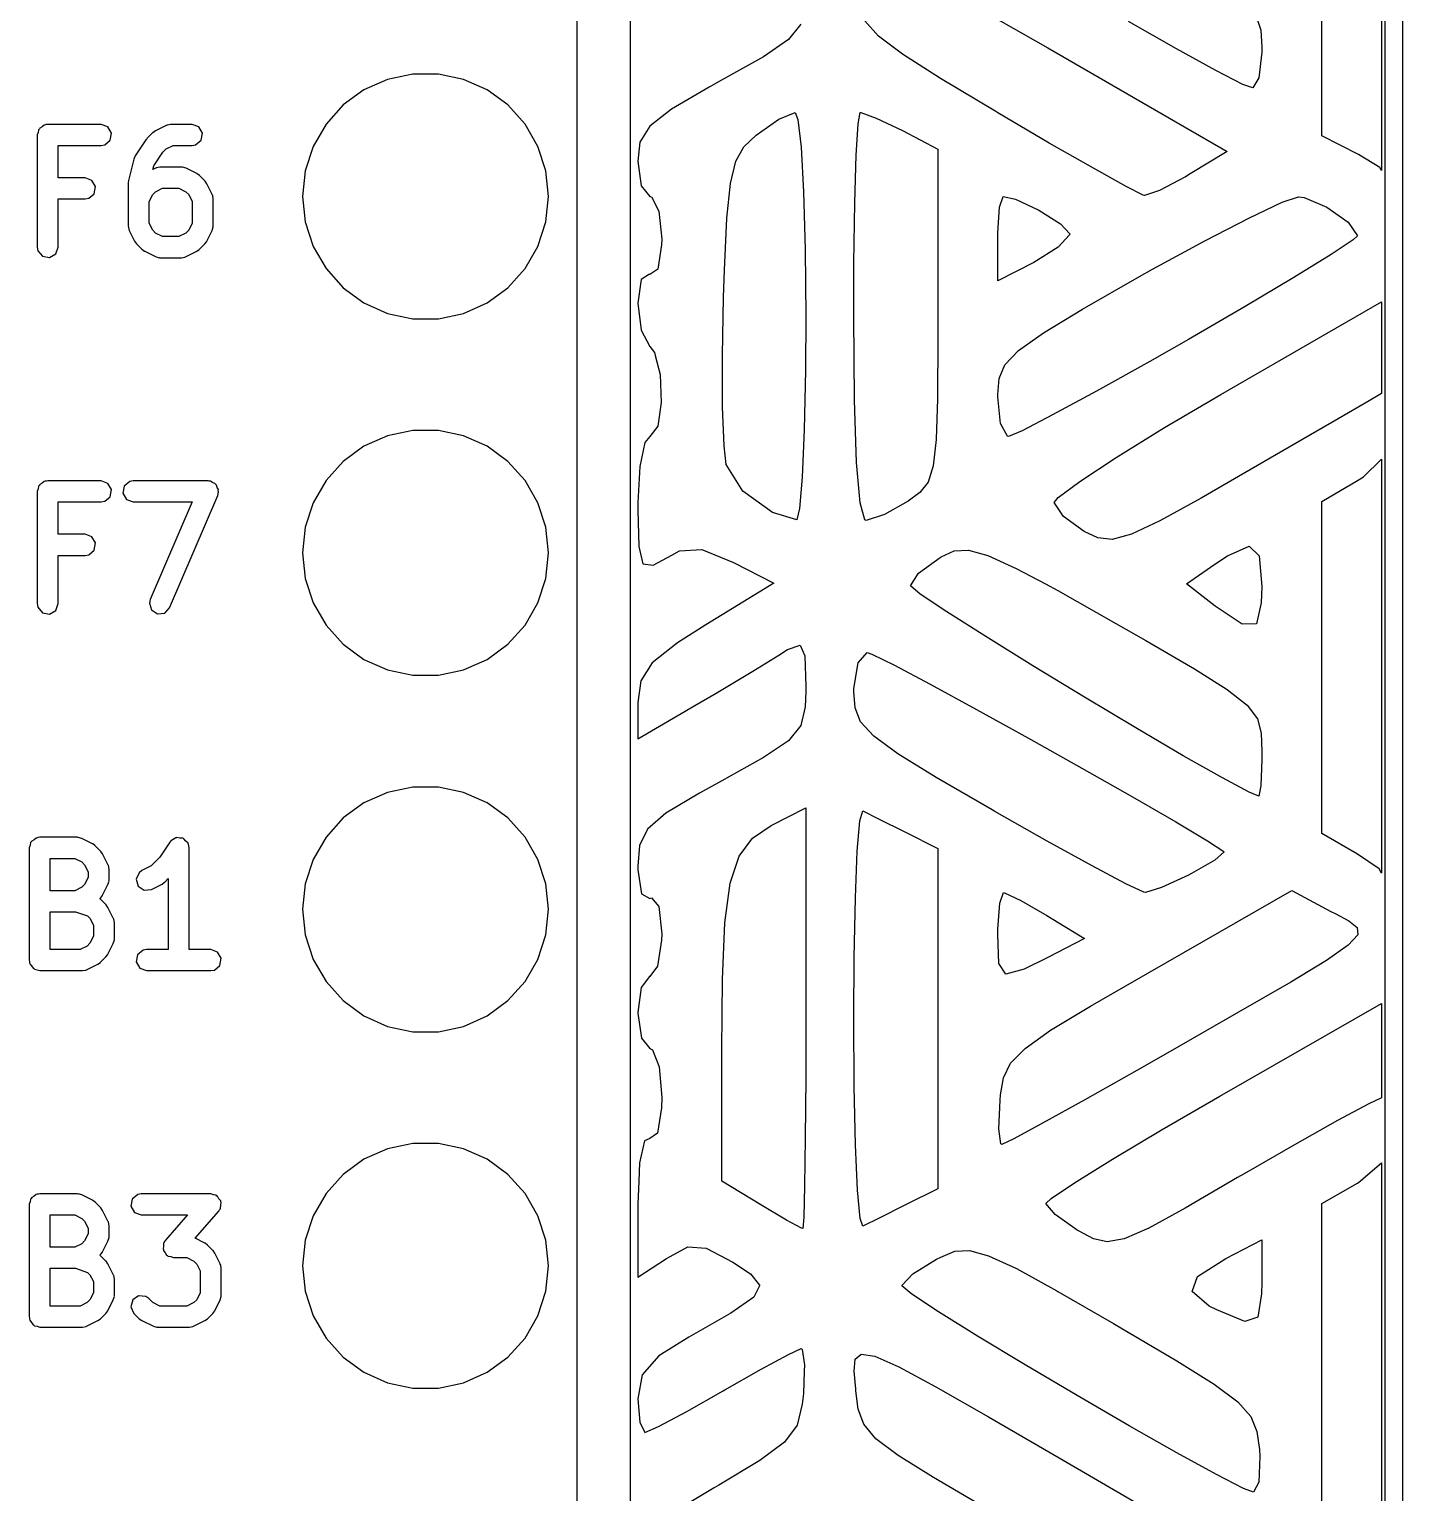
# Model space of a CAD drawing. Header units: millimetres. Extents: x 38 to 487, y 14 to 137.
# Drawn here: x 71.25 to 81.04, y 94.73 to 105.15 of the extents above; entities that cross this region are included whole.
import ezdxf

# ---------------------------------------------------------------- set-up
doc = ezdxf.new("R2010")
doc.units = ezdxf.units.MM
doc.layers.add('BLACK', color=20, linetype='Continuous')

msp = doc.modelspace()

# ---------------------------------------------------------------- linework, layer by layer
msp.add_line((80.912, 85.648), (80.912, 122.286))
at = {"layer": 'BLACK', "linetype": 'Continuous'}
for p, q in [((81.037, 27.986), (81.037, 123.236)), ((75.533, 89.994), (75.533, 123.015)), ((75.152, 122.824), (75.152, 90.184)), ((80.887, 107.078), (80.887, 104.148)), ((80.46, 104.396), (80.46, 106.777)), ((77.3, 105.106), (77.204, 105.214)), ((78.086, 105.263), (78.507, 105.022)), ((79.993, 105.247), (80.026, 105.147)), ((76.748, 105.19), (76.66, 105.081)), ((79.424, 105.015), (79.083, 105.209)), ((80.026, 105.147), (80.032, 105.027)), ((76.66, 105.081), (76.482, 104.959)), ((77.472, 104.976), (77.3, 105.106)), ((78.507, 105.022), (79.785, 104.284)), ((79.705, 104.861), (79.424, 105.015)), ((80.032, 105.027), (80.032, 104.992)), ((76.482, 104.959), (76.183, 104.792)), ((77.743, 104.804), (77.472, 104.976)), ((80.032, 104.992), (80.011, 104.809)), ((73.802, 104.797), (73.634, 104.723)), ((73.981, 104.835), (73.802, 104.797)), ((74.164, 104.835), (73.981, 104.835)), ((74.343, 104.797), (74.164, 104.835)), ((74.511, 104.723), (74.343, 104.797)), ((78.137, 104.568), (77.743, 104.804)), ((79.898, 104.762), (79.705, 104.861)), ((80.011, 104.809), (79.968, 104.736)), ((73.634, 104.723), (73.486, 104.615)), ((74.659, 104.615), (74.511, 104.723)), ((76.093, 104.743), (75.825, 104.586)), ((76.183, 104.792), (76.093, 104.743)), ((79.968, 104.736), (79.898, 104.762)), ((73.486, 104.615), (73.364, 104.479)), ((74.782, 104.479), (74.659, 104.615)), ((75.825, 104.586), (75.671, 104.465)), ((76.429, 104.399), (76.591, 104.513)), ((76.591, 104.513), (76.706, 104.562)), ((76.706, 104.562), (76.726, 104.511)), ((76.726, 104.511), (76.749, 104.315)), ((77.156, 104.481), (77.171, 104.562)), ((77.171, 104.562), (77.175, 104.562)), ((77.175, 104.562), (77.285, 104.521)), ((77.285, 104.521), (77.471, 104.432)), ((78.151, 104.56), (78.137, 104.568)), ((78.518, 104.344), (78.151, 104.56)), ((71.312, 104.42), (71.305, 104.402)), ((71.305, 104.402), (71.305, 103.602)), ((71.315, 104.439), (71.312, 104.42)), ((71.321, 104.444), (71.315, 104.439)), ((71.323, 104.45), (71.321, 104.444)), ((71.34, 104.46), (71.323, 104.45)), ((71.355, 104.472), (71.34, 104.46)), ((71.364, 104.474), (71.355, 104.472)), ((71.367, 104.476), (71.364, 104.474)), ((71.371, 104.475), (71.367, 104.476)), ((71.38, 104.477), (71.371, 104.475)), ((71.761, 104.477), (71.38, 104.477)), ((71.809, 104.459), (71.761, 104.477)), ((71.835, 104.415), (71.809, 104.459)), ((71.826, 104.364), (71.835, 104.415)), ((72.089, 104.379), (72.083, 104.369)), ((72.127, 104.417), (72.089, 104.379)), ((72.129, 104.417), (72.127, 104.417)), ((72.147, 104.431), (72.129, 104.417)), ((72.223, 104.469), (72.147, 104.431)), ((72.227, 104.469), (72.223, 104.469)), ((72.231, 104.472), (72.227, 104.469)), ((72.256, 104.477), (72.231, 104.472)), ((72.409, 104.477), (72.256, 104.477)), ((72.457, 104.459), (72.409, 104.477)), ((72.483, 104.415), (72.457, 104.459)), ((72.474, 104.364), (72.483, 104.415)), ((73.364, 104.479), (73.272, 104.32)), ((74.873, 104.32), (74.782, 104.479)), ((75.671, 104.465), (75.601, 104.351)), ((76.342, 104.317), (76.429, 104.399)), ((77.143, 104.257), (77.156, 104.481)), ((77.471, 104.432), (77.723, 104.301)), ((80.721, 104.261), (80.46, 104.396)), ((71.455, 104.096), (71.455, 104.327)), ((71.455, 104.327), (71.761, 104.327)), ((71.761, 104.327), (71.787, 104.331)), ((71.787, 104.331), (71.826, 104.364)), ((72.08, 104.367), (72.004, 104.253)), ((72.083, 104.369), (72.08, 104.367)), ((72.136, 104.181), (72.2, 104.278)), ((72.2, 104.278), (72.225, 104.302)), ((72.225, 104.302), (72.274, 104.327)), ((72.274, 104.327), (72.409, 104.327)), ((72.409, 104.327), (72.434, 104.331)), ((72.434, 104.331), (72.474, 104.364)), ((73.272, 104.32), (73.215, 104.146)), ((74.93, 104.146), (74.873, 104.32)), ((75.601, 104.351), (75.585, 104.215)), ((76.283, 104.214), (76.342, 104.317)), ((76.749, 104.315), (76.766, 103.997)), ((77.723, 104.301), (77.723, 103.116)), ((78.833, 104.164), (78.518, 104.344)), ((79.785, 104.284), (79.522, 104.124)), ((71.993, 104.23), (71.955, 104.077)), ((72.004, 104.253), (71.993, 104.23)), ((71.993, 104.23), (71.993, 104.23)), ((72.129, 104.155), (72.136, 104.181)), ((72.18, 104.172), (72.155, 104.168)), ((72.333, 104.172), (72.18, 104.172)), ((72.337, 104.171), (72.333, 104.172)), ((72.341, 104.172), (72.337, 104.171)), ((72.366, 104.164), (72.341, 104.172)), ((75.585, 104.215), (75.61, 104.038)), ((76.245, 104.056), (76.283, 104.214)), ((77.132, 103.918), (77.143, 104.257)), ((80.873, 104.169), (80.721, 104.261)), ((71.647, 104.096), (71.455, 104.096)), ((71.695, 104.078), (71.647, 104.096)), ((71.721, 104.034), (71.695, 104.078)), ((71.955, 104.077), (71.954, 104.062)), ((72.147, 104.164), (72.129, 104.155)), ((72.151, 104.165), (72.147, 104.164)), ((72.155, 104.168), (72.151, 104.165)), ((72.442, 104.126), (72.366, 104.164)), ((72.444, 104.125), (72.442, 104.126)), ((72.462, 104.112), (72.444, 104.125)), ((72.5, 104.074), (72.462, 104.112)), ((72.501, 104.072), (72.5, 104.074)), ((72.514, 104.054), (72.501, 104.072)), ((73.215, 104.146), (73.196, 103.964)), ((74.949, 103.964), (74.93, 104.146)), ((79.066, 104.034), (78.833, 104.164)), ((79.488, 104.104), (79.304, 104.006)), ((79.522, 104.124), (79.488, 104.104)), ((80.887, 104.148), (80.873, 104.169)), ((71.673, 103.95), (71.712, 103.983)), ((71.712, 103.983), (71.721, 104.034)), ((71.954, 104.062), (71.953, 104.059)), ((71.953, 104.059), (71.953, 103.754)), ((72.103, 103.927), (72.128, 103.976)), ((72.128, 103.976), (72.149, 103.997)), ((72.149, 103.997), (72.198, 104.022)), ((72.198, 104.022), (72.315, 104.022)), ((72.315, 104.022), (72.364, 103.997)), ((72.364, 103.997), (72.385, 103.976)), ((72.385, 103.976), (72.41, 103.927)), ((72.552, 103.978), (72.514, 104.054)), ((72.553, 103.974), (72.552, 103.978)), ((72.556, 103.97), (72.553, 103.974)), ((72.56, 103.945), (72.556, 103.97)), ((73.196, 103.964), (73.215, 103.782)), ((74.93, 103.782), (74.949, 103.964)), ((75.61, 104.038), (75.671, 103.964)), ((75.671, 103.964), (75.683, 103.96)), ((76.22, 103.809), (76.245, 104.056)), ((76.766, 103.997), (76.778, 103.586)), ((78.164, 103.888), (78.189, 103.964)), ((78.189, 103.964), (78.277, 103.943)), ((79.187, 103.973), (79.066, 104.034)), ((79.196, 103.97), (79.187, 103.973)), ((79.304, 104.006), (79.196, 103.97)), ((71.455, 103.602), (71.455, 103.946)), ((71.455, 103.946), (71.647, 103.946)), ((71.647, 103.946), (71.673, 103.95)), ((72.103, 103.772), (72.103, 103.927)), ((72.41, 103.927), (72.41, 103.772)), ((72.56, 103.754), (72.56, 103.945)), ((75.683, 103.96), (75.735, 103.859)), ((75.735, 103.859), (75.756, 103.659)), ((77.126, 103.49), (77.132, 103.918)), ((78.151, 103.703), (78.164, 103.888)), ((78.277, 103.943), (78.443, 103.865)), ((78.443, 103.865), (78.597, 103.769)), ((79.945, 103.812), (80.178, 103.922)), ((80.178, 103.922), (80.294, 103.961)), ((80.294, 103.961), (80.335, 103.955)), ((80.335, 103.955), (80.497, 103.887)), ((80.497, 103.887), (80.649, 103.779)), ((71.953, 103.754), (71.957, 103.729)), ((72.128, 103.722), (72.103, 103.772)), ((72.41, 103.772), (72.385, 103.722)), ((72.559, 103.75), (72.56, 103.754)), ((73.215, 103.782), (73.272, 103.607)), ((74.873, 103.607), (74.93, 103.782)), ((76.203, 103.439), (76.22, 103.809)), ((78.597, 103.769), (78.664, 103.696)), ((79.626, 103.647), (79.945, 103.812)), ((80.649, 103.779), (80.716, 103.683)), ((71.957, 103.729), (71.96, 103.725)), ((71.96, 103.725), (71.961, 103.721)), ((71.961, 103.721), (71.999, 103.644)), ((72.149, 103.702), (72.128, 103.722)), ((72.198, 103.677), (72.149, 103.702)), ((72.315, 103.677), (72.198, 103.677)), ((72.364, 103.702), (72.315, 103.677)), ((72.385, 103.722), (72.364, 103.702)), ((72.514, 103.644), (72.552, 103.721)), ((72.552, 103.721), (72.56, 103.746)), ((72.56, 103.746), (72.559, 103.75)), ((75.756, 103.659), (75.755, 103.618)), ((78.151, 103.662), (78.151, 103.703)), ((78.151, 103.361), (78.151, 103.662)), ((78.663, 103.689), (78.581, 103.602)), ((78.664, 103.696), (78.663, 103.689)), ((80.684, 103.653), (80.527, 103.549)), ((80.716, 103.683), (80.684, 103.653)), ((71.305, 103.602), (71.31, 103.576)), ((71.31, 103.576), (71.343, 103.537)), ((71.393, 103.528), (71.438, 103.554)), ((71.438, 103.554), (71.455, 103.602)), ((71.999, 103.644), (72.012, 103.626)), ((72.012, 103.626), (72.013, 103.625)), ((72.013, 103.625), (72.051, 103.587)), ((72.051, 103.587), (72.069, 103.574)), ((72.069, 103.574), (72.071, 103.573)), ((72.071, 103.573), (72.147, 103.535)), ((72.366, 103.535), (72.442, 103.573)), ((72.442, 103.573), (72.46, 103.586)), ((72.46, 103.586), (72.462, 103.587)), ((72.462, 103.587), (72.5, 103.625)), ((72.5, 103.625), (72.513, 103.643)), ((72.513, 103.643), (72.514, 103.644)), ((73.272, 103.607), (73.364, 103.449)), ((74.782, 103.449), (74.873, 103.607)), ((75.755, 103.618), (75.729, 103.444)), ((76.778, 103.586), (76.782, 103.108)), ((78.581, 103.602), (78.407, 103.493)), ((79.254, 103.444), (79.626, 103.647)), ((80.527, 103.549), (80.262, 103.385)), ((71.343, 103.537), (71.393, 103.528)), ((72.147, 103.535), (72.172, 103.527)), ((72.172, 103.527), (72.176, 103.528)), ((72.176, 103.528), (72.18, 103.527)), ((72.18, 103.527), (72.333, 103.527)), ((72.333, 103.527), (72.358, 103.531)), ((72.358, 103.531), (72.362, 103.534)), ((72.362, 103.534), (72.366, 103.535)), ((73.364, 103.449), (73.486, 103.313)), ((74.659, 103.313), (74.782, 103.449)), ((75.729, 103.444), (75.671, 103.408)), ((77.124, 103.108), (77.126, 103.49)), ((78.407, 103.493), (78.151, 103.361)), ((79.161, 103.392), (79.254, 103.444)), ((75.609, 103.372), (75.585, 103.204)), ((75.669, 103.409), (75.609, 103.372)), ((75.671, 103.408), (75.669, 103.409)), ((76.197, 103.245), (76.203, 103.439)), ((78.755, 103.16), (79.161, 103.392)), ((80.262, 103.385), (79.915, 103.179)), ((73.486, 103.313), (73.634, 103.205)), ((74.511, 103.205), (74.659, 103.313)), ((76.188, 102.831), (76.197, 103.245)), ((73.634, 103.205), (73.802, 103.13)), ((73.802, 103.13), (73.981, 103.092)), ((74.164, 103.092), (74.343, 103.13)), ((74.343, 103.13), (74.511, 103.205)), ((75.585, 103.204), (75.609, 103.01)), ((78.476, 102.991), (78.755, 103.16)), ((79.915, 103.179), (79.51, 102.944)), ((79.742, 102.553), (80.887, 103.212)), ((80.887, 103.212), (80.887, 102.558)), ((73.981, 103.092), (74.164, 103.092)), ((76.782, 103.108), (76.78, 102.726)), ((77.13, 102.512), (77.124, 103.108)), ((77.723, 103.116), (77.723, 102.942)), ((75.609, 103.01), (75.671, 102.895)), ((77.723, 102.942), (77.721, 102.536)), ((78.299, 102.866), (78.476, 102.991)), ((79.51, 102.944), (79.235, 102.788)), ((75.671, 102.895), (75.705, 102.852)), ((75.705, 102.852), (75.71, 102.831)), ((75.71, 102.831), (75.745, 102.695)), ((76.19, 102.464), (76.188, 102.831)), ((78.202, 102.764), (78.299, 102.866)), ((76.78, 102.726), (76.771, 102.3)), ((78.16, 102.666), (78.202, 102.764)), ((79.235, 102.788), (78.854, 102.575)), ((75.745, 102.695), (75.753, 102.496)), ((78.151, 102.552), (78.16, 102.666)), ((77.145, 102.068), (77.13, 102.512)), ((77.721, 102.52), (77.712, 102.231)), ((77.721, 102.536), (77.721, 102.52)), ((78.151, 102.536), (78.151, 102.552)), ((78.171, 102.345), (78.151, 102.536)), ((78.854, 102.575), (78.542, 102.406)), ((79.339, 102.316), (79.742, 102.553)), ((80.799, 102.507), (80.578, 102.379)), ((80.887, 102.558), (80.799, 102.507)), ((75.753, 102.496), (75.728, 102.326)), ((76.2, 102.187), (76.19, 102.464)), ((78.542, 102.406), (78.324, 102.294)), ((73.981, 102.295), (73.802, 102.257)), ((74.164, 102.295), (73.981, 102.295)), ((74.343, 102.257), (74.164, 102.295)), ((75.728, 102.326), (75.671, 102.253)), ((76.771, 102.3), (76.757, 101.962)), ((78.22, 102.254), (78.171, 102.345)), ((78.324, 102.294), (78.227, 102.253)), ((78.995, 102.104), (79.339, 102.316)), ((80.578, 102.379), (80.272, 102.202)), ((73.802, 102.257), (73.634, 102.183)), ((74.511, 102.183), (74.343, 102.257)), ((75.635, 102.211), (75.599, 102.04)), ((75.671, 102.253), (75.635, 102.211)), ((77.712, 102.231), (77.691, 102.043)), ((78.227, 102.253), (78.22, 102.254)), ((80.272, 102.202), (79.913, 101.994)), ((73.634, 102.183), (73.486, 102.075)), ((74.659, 102.075), (74.511, 102.183)), ((76.215, 102.053), (76.2, 102.187)), ((78.735, 101.933), (78.995, 102.104)), ((80.758, 101.966), (80.887, 102.091)), ((80.887, 102.091), (80.887, 99.142)), ((73.486, 102.075), (73.364, 101.939)), ((74.782, 101.939), (74.659, 102.075)), ((75.599, 102.04), (75.585, 101.783)), ((76.334, 101.864), (76.215, 102.053)), ((77.17, 101.781), (77.145, 102.068)), ((77.691, 102.043), (77.654, 101.927)), ((79.913, 101.994), (79.601, 101.814)), ((71.312, 101.88), (71.305, 101.862)), ((71.315, 101.899), (71.312, 101.88)), ((71.321, 101.904), (71.315, 101.899)), ((71.323, 101.91), (71.321, 101.904)), ((71.34, 101.92), (71.323, 101.91)), ((71.355, 101.932), (71.34, 101.92)), ((71.364, 101.934), (71.355, 101.932)), ((71.367, 101.936), (71.364, 101.934)), ((71.371, 101.935), (71.367, 101.936)), ((71.38, 101.937), (71.371, 101.935)), ((71.761, 101.937), (71.38, 101.937)), ((71.809, 101.919), (71.761, 101.937)), ((71.835, 101.875), (71.809, 101.919)), ((71.925, 101.899), (71.916, 101.849)), ((71.964, 101.932), (71.925, 101.899)), ((71.99, 101.937), (71.964, 101.932)), ((72.523, 101.937), (71.99, 101.937)), ((72.531, 101.934), (72.523, 101.937)), ((72.54, 101.935), (72.531, 101.934)), ((72.555, 101.925), (72.54, 101.935)), ((72.571, 101.919), (72.555, 101.925)), ((72.576, 101.912), (72.571, 101.919)), ((72.583, 101.907), (72.576, 101.912)), ((72.588, 101.89), (72.583, 101.907)), ((72.597, 101.875), (72.588, 101.89)), ((73.364, 101.939), (73.272, 101.78)), ((74.873, 101.78), (74.782, 101.939)), ((76.757, 101.962), (76.739, 101.739)), ((77.654, 101.927), (77.596, 101.853)), ((78.582, 101.818), (78.735, 101.933)), ((80.46, 101.789), (80.716, 101.94)), ((80.716, 101.94), (80.758, 101.966)), ((71.305, 101.862), (71.305, 101.062)), ((71.455, 101.556), (71.455, 101.787)), ((71.455, 101.787), (71.761, 101.787)), ((71.761, 101.787), (71.787, 101.791)), ((71.787, 101.791), (71.826, 101.824)), ((71.826, 101.824), (71.835, 101.875)), ((71.916, 101.849), (71.942, 101.804)), ((71.942, 101.804), (71.99, 101.787)), ((71.99, 101.787), (72.409, 101.787)), ((72.409, 101.787), (72.111, 101.091)), ((72.249, 101.032), (72.592, 101.832)), ((72.592, 101.832), (72.598, 101.858)), ((72.595, 101.866), (72.597, 101.875)), ((72.598, 101.858), (72.595, 101.866)), ((73.272, 101.78), (73.215, 101.606)), ((74.93, 101.606), (74.873, 101.78)), ((75.585, 101.783), (75.585, 101.728)), ((76.545, 101.712), (76.334, 101.864)), ((77.204, 101.659), (77.17, 101.781)), ((77.512, 101.793), (77.343, 101.698)), ((77.596, 101.853), (77.512, 101.793)), ((78.553, 101.783), (78.582, 101.818)), ((78.619, 101.683), (78.553, 101.783)), ((79.601, 101.814), (79.305, 101.651)), ((80.46, 99.423), (80.46, 101.789)), ((75.585, 101.728), (75.592, 101.468)), ((76.718, 101.66), (76.545, 101.712)), ((76.739, 101.739), (76.718, 101.66)), ((77.343, 101.698), (77.213, 101.655)), ((78.767, 101.575), (78.619, 101.683)), ((73.215, 101.606), (73.196, 101.424)), ((74.949, 101.424), (74.93, 101.606)), ((77.213, 101.655), (77.204, 101.659)), ((78.865, 101.53), (78.767, 101.575)), ((79.305, 101.651), (79.104, 101.557)), ((71.647, 101.556), (71.455, 101.556)), ((71.695, 101.538), (71.647, 101.556)), ((71.721, 101.494), (71.695, 101.538)), ((71.712, 101.443), (71.721, 101.494)), ((75.592, 101.468), (75.622, 101.346)), ((78.967, 101.52), (78.865, 101.53)), ((79.104, 101.557), (78.967, 101.52)), ((79.788, 101.403), (79.943, 101.471)), ((79.943, 101.471), (80.015, 101.403)), ((71.455, 101.062), (71.455, 101.406)), ((71.455, 101.406), (71.647, 101.406)), ((71.647, 101.406), (71.673, 101.41)), ((71.673, 101.41), (71.712, 101.443)), ((73.196, 101.424), (73.215, 101.242)), ((74.93, 101.242), (74.949, 101.424)), ((75.695, 101.336), (75.827, 101.408)), ((75.827, 101.408), (75.883, 101.437)), ((75.883, 101.437), (76.042, 101.448)), ((76.042, 101.448), (76.268, 101.356)), ((76.268, 101.356), (76.555, 101.208)), ((77.586, 101.278), (77.74, 101.391)), ((77.74, 101.391), (77.748, 101.396)), ((77.748, 101.396), (77.841, 101.437)), ((77.841, 101.437), (77.943, 101.443)), ((77.943, 101.443), (78.081, 101.406)), ((78.081, 101.406), (78.283, 101.313)), ((79.698, 101.343), (79.788, 101.403)), ((80.015, 101.403), (80.032, 101.184)), ((75.622, 101.346), (75.695, 101.336)), ((77.529, 101.188), (77.586, 101.278)), ((78.283, 101.313), (78.491, 101.202)), ((79.497, 101.202), (79.698, 101.343)), ((73.215, 101.242), (73.272, 101.067)), ((74.873, 101.067), (74.93, 101.242)), ((76.523, 101.188), (76.07, 100.911)), ((76.555, 101.208), (76.523, 101.188)), ((77.599, 101.13), (77.529, 101.188)), ((78.491, 101.202), (78.578, 101.155)), ((78.578, 101.155), (78.993, 100.921)), ((79.7, 101.045), (79.497, 101.202)), ((80.032, 101.184), (80.029, 101.067)), ((71.305, 101.062), (71.31, 101.036)), ((71.438, 101.014), (71.455, 101.062)), ((72.111, 101.091), (72.105, 101.066)), ((72.105, 101.066), (72.12, 101.017)), ((73.272, 101.067), (73.364, 100.909)), ((74.782, 100.909), (74.873, 101.067)), ((77.787, 101.004), (77.599, 101.13)), ((79.893, 100.916), (79.7, 101.045)), ((80.029, 101.067), (79.994, 100.919)), ((71.31, 101.036), (71.343, 100.997)), ((71.343, 100.997), (71.393, 100.988)), ((71.393, 100.988), (71.438, 101.014)), ((72.12, 101.017), (72.163, 100.989)), ((72.163, 100.989), (72.214, 100.995)), ((72.214, 100.995), (72.249, 101.032)), ((78.065, 100.827), (77.787, 101.004)), ((73.364, 100.909), (73.486, 100.773)), ((74.659, 100.773), (74.782, 100.909)), ((76.07, 100.911), (75.869, 100.783)), ((78.993, 100.921), (79.206, 100.8)), ((79.994, 100.919), (79.893, 100.916)), ((73.486, 100.773), (73.634, 100.665)), ((74.511, 100.665), (74.659, 100.773)), ((75.869, 100.783), (75.689, 100.641)), ((76.59, 100.695), (76.652, 100.734)), ((76.652, 100.734), (76.742, 100.766)), ((76.742, 100.766), (76.777, 100.689)), ((78.401, 100.619), (78.065, 100.827)), ((79.206, 100.8), (79.554, 100.598)), ((73.634, 100.665), (73.802, 100.59)), ((74.343, 100.59), (74.511, 100.665)), ((75.689, 100.641), (75.606, 100.511)), ((76.405, 100.58), (76.59, 100.695)), ((76.777, 100.689), (76.782, 100.472)), ((77.126, 100.457), (77.156, 100.639)), ((77.156, 100.639), (77.221, 100.714)), ((77.221, 100.714), (77.253, 100.702)), ((77.253, 100.702), (77.41, 100.625)), ((77.41, 100.625), (77.669, 100.488)), ((73.802, 100.59), (73.981, 100.552)), ((73.981, 100.552), (74.164, 100.552)), ((74.164, 100.552), (74.343, 100.59)), ((76.145, 100.425), (76.405, 100.58)), ((78.768, 100.396), (78.401, 100.619)), ((79.554, 100.598), (79.787, 100.451)), ((75.606, 100.511), (75.585, 100.357)), ((75.991, 100.335), (76.145, 100.425)), ((76.782, 100.436), (76.779, 100.326)), ((76.782, 100.472), (76.782, 100.436)), ((77.126, 100.436), (77.126, 100.457)), ((77.134, 100.32), (77.126, 100.436)), ((77.669, 100.488), (78, 100.308)), ((79.787, 100.451), (79.929, 100.339)), ((75.585, 100.357), (75.585, 100.099)), ((75.585, 100.099), (75.991, 100.335)), ((76.779, 100.326), (76.748, 100.194)), ((77.173, 100.22), (77.134, 100.32)), ((79.135, 100.176), (78.768, 100.396)), ((79.929, 100.339), (80.002, 100.241)), ((77.267, 100.118), (77.173, 100.22)), ((78, 100.308), (78.37, 100.103)), ((80.002, 100.241), (80.028, 100.138)), ((76.748, 100.194), (76.66, 100.085)), ((77.439, 99.992), (77.267, 100.118)), ((79.473, 99.978), (79.135, 100.176)), ((80.028, 100.138), (80.032, 100.009)), ((76.66, 100.085), (76.482, 99.965)), ((78.37, 100.103), (78.751, 99.89)), ((80.032, 100.009), (80.032, 99.951)), ((76.482, 99.965), (76.184, 99.799)), ((77.712, 99.824), (77.439, 99.992)), ((79.752, 99.82), (79.473, 99.978)), ((80.032, 99.951), (80.025, 99.764)), ((76.184, 99.799), (76.025, 99.712)), ((78.11, 99.593), (77.712, 99.824)), ((78.751, 99.89), (79.111, 99.686)), ((79.942, 99.718), (79.752, 99.82)), ((73.802, 99.717), (73.634, 99.643)), ((73.981, 99.755), (73.802, 99.717)), ((74.164, 99.755), (73.981, 99.755)), ((74.343, 99.717), (74.164, 99.755)), ((74.511, 99.643), (74.343, 99.717)), ((76.025, 99.712), (75.786, 99.568)), ((79.111, 99.686), (79.42, 99.508)), ((80.011, 99.69), (79.942, 99.718)), ((80.025, 99.764), (80.011, 99.69)), ((73.634, 99.643), (73.486, 99.535)), ((74.659, 99.535), (74.511, 99.643)), ((76.537, 99.48), (76.782, 99.606)), ((76.782, 99.606), (76.782, 98.108)), ((77.168, 99.514), (77.189, 99.585)), ((77.189, 99.585), (77.301, 99.529)), ((78.131, 99.581), (78.11, 99.593)), ((73.486, 99.535), (73.364, 99.399)), ((74.782, 99.399), (74.659, 99.535)), ((75.786, 99.568), (75.654, 99.454)), ((76.404, 99.39), (76.537, 99.48)), ((77.15, 99.299), (77.168, 99.514)), ((77.301, 99.529), (77.488, 99.436)), ((78.504, 99.369), (78.131, 99.581)), ((79.42, 99.508), (79.647, 99.372)), ((71.283, 99.38), (71.266, 99.37)), ((71.297, 99.392), (71.283, 99.38)), ((71.307, 99.394), (71.297, 99.392)), ((71.31, 99.396), (71.307, 99.394)), ((71.313, 99.395), (71.31, 99.396)), ((71.323, 99.397), (71.313, 99.395)), ((71.59, 99.397), (71.323, 99.397)), ((71.594, 99.395), (71.59, 99.397)), ((71.598, 99.396), (71.594, 99.395)), ((71.623, 99.389), (71.598, 99.396)), ((71.7, 99.351), (71.623, 99.389)), ((72.275, 99.381), (72.256, 99.37)), ((72.293, 99.394), (72.275, 99.381)), ((72.297, 99.394), (72.293, 99.394)), ((72.301, 99.396), (72.297, 99.394)), ((72.322, 99.392), (72.301, 99.396)), ((72.344, 99.39), (72.322, 99.392)), ((72.347, 99.388), (72.344, 99.39)), ((72.351, 99.387), (72.347, 99.388)), ((72.365, 99.37), (72.351, 99.387)), ((73.364, 99.399), (73.272, 99.24)), ((74.873, 99.24), (74.782, 99.399)), ((75.654, 99.454), (75.598, 99.339)), ((76.308, 99.263), (76.404, 99.39)), ((77.488, 99.436), (77.723, 99.318)), ((80.716, 99.277), (80.46, 99.423)), ((71.255, 99.34), (71.248, 99.322)), ((71.248, 99.322), (71.248, 98.522)), ((71.258, 99.359), (71.255, 99.34)), ((71.263, 99.364), (71.258, 99.359)), ((71.266, 99.37), (71.263, 99.364)), ((71.701, 99.35), (71.7, 99.351)), ((71.719, 99.337), (71.701, 99.35)), ((71.757, 99.299), (71.719, 99.337)), ((71.758, 99.297), (71.757, 99.299)), ((71.771, 99.279), (71.758, 99.297)), ((71.809, 99.203), (71.771, 99.279)), ((72.251, 99.363), (72.179, 99.255)), ((72.255, 99.366), (72.251, 99.363)), ((72.256, 99.37), (72.255, 99.366)), ((72.381, 99.355), (72.365, 99.37)), ((72.381, 99.351), (72.381, 99.355)), ((72.384, 99.347), (72.381, 99.351)), ((72.389, 99.322), (72.384, 99.347)), ((72.389, 98.597), (72.389, 99.322)), ((75.598, 99.339), (75.586, 99.191)), ((77.136, 98.966), (77.15, 99.299)), ((77.723, 99.318), (77.723, 96.893)), ((78.824, 99.193), (78.504, 99.369)), ((79.647, 99.372), (79.762, 99.297)), ((79.764, 99.293), (79.697, 99.233)), ((79.762, 99.297), (79.764, 99.293)), ((80.87, 99.172), (80.716, 99.277)), ((71.398, 99.016), (71.398, 99.247)), ((71.398, 99.247), (71.572, 99.247)), ((71.572, 99.247), (71.622, 99.222)), ((71.622, 99.222), (71.642, 99.201)), ((71.642, 99.201), (71.667, 99.152)), ((71.81, 99.199), (71.809, 99.203)), ((71.813, 99.195), (71.81, 99.199)), ((71.817, 99.169), (71.813, 99.195)), ((71.817, 99.093), (71.817, 99.169)), ((72.117, 99.193), (72.051, 99.16)), ((72.179, 99.255), (72.117, 99.193)), ((73.272, 99.24), (73.215, 99.066)), ((74.93, 99.066), (74.873, 99.24)), ((75.586, 99.191), (75.586, 99.166)), ((75.586, 99.166), (75.611, 98.995)), ((76.244, 99.071), (76.308, 99.263)), ((79.064, 99.066), (78.824, 99.193)), ((79.697, 99.233), (79.531, 99.138)), ((80.887, 99.142), (80.87, 99.172)), ((71.642, 99.061), (71.622, 99.041)), ((71.667, 99.111), (71.642, 99.061)), ((71.667, 99.152), (71.667, 99.111)), ((71.809, 99.06), (71.817, 99.085)), ((71.816, 99.089), (71.817, 99.093)), ((71.817, 99.085), (71.816, 99.089)), ((72.031, 99.145), (72.01, 99.098)), ((72.01, 99.098), (72.025, 99.049)), ((72.051, 99.16), (72.031, 99.145)), ((72.119, 99.026), (72.195, 99.064)), ((72.195, 99.064), (72.213, 99.078)), ((72.213, 99.078), (72.214, 99.078)), ((72.214, 99.078), (72.239, 99.103)), ((72.239, 99.103), (72.239, 98.597)), ((73.215, 99.066), (73.196, 98.884)), ((74.949, 98.884), (74.93, 99.066)), ((76.206, 98.788), (76.244, 99.071)), ((79.191, 99.007), (79.064, 99.066)), ((79.511, 99.127), (79.319, 99.04)), ((79.531, 99.138), (79.511, 99.127)), ((71.572, 99.016), (71.398, 99.016)), ((71.622, 99.041), (71.572, 99.016)), ((71.752, 98.959), (71.757, 98.964)), ((71.757, 98.956), (71.752, 98.959)), ((71.757, 98.964), (71.77, 98.982)), ((71.77, 98.982), (71.771, 98.984)), ((71.771, 98.984), (71.809, 99.06)), ((72.025, 99.049), (72.068, 99.02)), ((72.068, 99.02), (72.119, 99.026)), ((75.611, 98.995), (75.671, 98.961)), ((75.671, 98.961), (75.682, 98.966)), ((75.682, 98.966), (75.736, 98.904)), ((77.127, 98.541), (77.136, 98.966)), ((78.165, 98.928), (78.191, 99.003)), ((78.191, 99.003), (78.2, 99.002)), ((78.2, 99.002), (78.315, 98.947)), ((79.203, 99.004), (79.191, 99.007)), ((79.319, 99.04), (79.203, 99.004)), ((79.22, 98.43), (80.246, 99.019)), ((80.246, 99.019), (80.524, 98.869)), ((71.398, 98.597), (71.398, 98.866)), ((71.398, 98.866), (71.578, 98.866)), ((71.578, 98.866), (71.664, 98.837)), ((71.795, 98.918), (71.757, 98.956)), ((71.796, 98.916), (71.795, 98.918)), ((71.809, 98.898), (71.796, 98.916)), ((71.847, 98.822), (71.809, 98.898)), ((73.196, 98.884), (73.215, 98.702)), ((74.93, 98.702), (74.949, 98.884)), ((75.736, 98.904), (75.756, 98.709)), ((78.151, 98.743), (78.165, 98.928)), ((78.315, 98.947), (78.501, 98.84)), ((80.524, 98.869), (80.555, 98.853)), ((80.555, 98.853), (80.654, 98.801)), ((71.664, 98.837), (71.681, 98.82)), ((71.681, 98.82), (71.705, 98.771)), ((71.705, 98.771), (71.705, 98.692)), ((71.848, 98.818), (71.847, 98.822)), ((71.851, 98.814), (71.848, 98.818)), ((71.855, 98.788), (71.851, 98.814)), ((71.855, 98.674), (71.855, 98.788)), ((76.188, 98.385), (76.206, 98.788)), ((78.501, 98.84), (78.77, 98.676)), ((80.654, 98.801), (80.713, 98.755)), ((80.713, 98.755), (80.717, 98.702)), ((71.705, 98.692), (71.681, 98.642)), ((71.847, 98.641), (71.855, 98.666)), ((71.854, 98.67), (71.855, 98.674)), ((71.855, 98.666), (71.854, 98.67)), ((73.215, 98.702), (73.272, 98.527)), ((74.873, 98.527), (74.93, 98.702)), ((75.755, 98.665), (75.727, 98.48)), ((75.756, 98.709), (75.755, 98.665)), ((78.151, 98.704), (78.151, 98.743)), ((78.158, 98.498), (78.151, 98.704)), ((78.77, 98.676), (78.507, 98.54)), ((80.717, 98.702), (80.649, 98.628)), ((71.61, 98.597), (71.398, 98.597)), ((71.66, 98.622), (71.61, 98.597)), ((71.681, 98.642), (71.66, 98.622)), ((71.757, 98.507), (71.795, 98.545)), ((71.795, 98.545), (71.808, 98.563)), ((71.808, 98.563), (71.809, 98.564)), ((71.809, 98.564), (71.847, 98.641)), ((72.02, 98.559), (72.011, 98.509)), ((72.059, 98.592), (72.02, 98.559)), ((72.085, 98.597), (72.059, 98.592)), ((72.239, 98.597), (72.085, 98.597)), ((72.542, 98.597), (72.389, 98.597)), ((72.59, 98.579), (72.542, 98.597)), ((72.616, 98.535), (72.59, 98.579)), ((77.124, 98.105), (77.127, 98.541)), ((78.507, 98.54), (78.34, 98.457)), ((80.649, 98.628), (80.495, 98.52)), ((71.248, 98.522), (71.25, 98.512)), ((71.25, 98.512), (71.249, 98.509)), ((71.249, 98.509), (71.251, 98.506)), ((71.251, 98.506), (71.253, 98.496)), ((71.253, 98.496), (71.265, 98.481)), ((71.265, 98.481), (71.275, 98.464)), ((71.275, 98.464), (71.281, 98.462)), ((71.281, 98.462), (71.286, 98.457)), ((71.286, 98.457), (71.305, 98.453)), ((71.305, 98.453), (71.323, 98.447)), ((71.323, 98.447), (71.628, 98.447)), ((71.628, 98.447), (71.654, 98.451)), ((71.654, 98.451), (71.657, 98.454)), ((71.657, 98.454), (71.661, 98.455)), ((71.661, 98.455), (71.738, 98.493)), ((71.738, 98.493), (71.756, 98.506)), ((71.756, 98.506), (71.757, 98.507)), ((72.011, 98.509), (72.037, 98.464)), ((72.037, 98.464), (72.085, 98.447)), ((72.085, 98.447), (72.542, 98.447)), ((72.542, 98.447), (72.568, 98.451)), ((72.568, 98.451), (72.607, 98.484)), ((72.607, 98.484), (72.616, 98.535)), ((73.272, 98.527), (73.364, 98.369)), ((74.782, 98.369), (74.873, 98.527)), ((75.727, 98.48), (75.671, 98.405)), ((78.208, 98.422), (78.158, 98.498)), ((78.34, 98.457), (78.208, 98.422)), ((80.495, 98.52), (80.239, 98.365)), ((73.364, 98.369), (73.486, 98.233)), ((74.659, 98.233), (74.782, 98.369)), ((75.67, 98.405), (75.61, 98.328)), ((75.671, 98.405), (75.67, 98.405)), ((76.184, 97.88), (76.188, 98.385)), ((78.811, 98.194), (79.22, 98.43)), ((80.239, 98.365), (79.866, 98.15)), ((73.486, 98.233), (73.634, 98.125)), ((74.511, 98.125), (74.659, 98.233)), ((75.61, 98.328), (75.585, 98.148)), ((73.634, 98.125), (73.802, 98.05)), ((74.343, 98.05), (74.511, 98.125)), ((75.585, 98.148), (75.585, 98.145)), ((75.585, 98.145), (75.611, 97.966)), ((78.528, 98.022), (78.811, 98.194)), ((79.866, 98.15), (79.362, 97.861)), ((79.733, 97.552), (80.887, 98.213)), ((80.887, 98.213), (80.887, 97.54)), ((73.802, 98.05), (73.981, 98.012)), ((74.164, 98.012), (74.343, 98.05)), ((76.782, 98.108), (76.782, 98.105)), ((76.782, 98.105), (76.782, 97.685)), ((77.128, 97.621), (77.124, 98.105)), ((78.346, 97.893), (78.528, 98.022)), ((73.981, 98.012), (74.164, 98.012)), ((75.611, 97.966), (75.671, 97.892)), ((75.671, 97.892), (75.691, 97.882)), ((75.691, 97.882), (75.737, 97.761)), ((76.184, 96.948), (76.184, 97.88)), ((78.241, 97.787), (78.346, 97.893)), ((79.362, 97.861), (79.142, 97.735)), ((75.737, 97.761), (75.756, 97.544)), ((78.191, 97.683), (78.241, 97.787)), ((79.142, 97.735), (78.772, 97.526)), ((76.782, 97.685), (76.779, 97.255)), ((77.137, 97.205), (77.128, 97.621)), ((78.17, 97.561), (78.191, 97.683)), ((75.756, 97.544), (75.755, 97.469)), ((78.159, 97.32), (78.167, 97.525)), ((78.167, 97.525), (78.17, 97.561)), ((78.772, 97.526), (78.471, 97.359)), ((79.322, 97.314), (79.733, 97.552)), ((80.795, 97.497), (80.572, 97.378)), ((80.887, 97.54), (80.795, 97.497)), ((75.755, 97.469), (75.727, 97.289)), ((75.727, 97.289), (75.671, 97.25)), ((78.174, 97.212), (78.159, 97.32)), ((78.471, 97.359), (78.265, 97.248)), ((78.968, 97.103), (79.322, 97.314)), ((80.572, 97.378), (80.266, 97.206)), ((73.981, 97.215), (73.802, 97.177)), ((74.164, 97.215), (73.981, 97.215)), ((74.343, 97.177), (74.164, 97.215)), ((75.633, 97.234), (75.598, 97.078)), ((75.671, 97.25), (75.633, 97.234)), ((76.779, 97.255), (76.774, 96.914)), ((77.152, 96.883), (77.137, 97.205)), ((78.181, 97.207), (78.174, 97.212)), ((78.265, 97.248), (78.181, 97.207)), ((80.266, 97.206), (79.907, 96.999)), ((73.634, 97.103), (73.486, 96.995)), ((73.802, 97.177), (73.634, 97.103)), ((74.511, 97.103), (74.343, 97.177)), ((74.659, 96.995), (74.511, 97.103)), ((78.697, 96.934), (78.968, 97.103)), ((73.486, 96.995), (73.364, 96.859)), ((74.782, 96.859), (74.659, 96.995)), ((75.598, 97.078), (75.592, 96.948)), ((79.907, 96.999), (79.86, 96.972)), ((80.723, 96.938), (80.887, 97.078)), ((80.887, 97.078), (80.887, 94.142)), ((75.592, 96.948), (75.585, 96.783)), ((76.462, 96.779), (76.184, 96.948)), ((76.774, 96.914), (76.768, 96.69)), ((77.17, 96.682), (77.152, 96.883)), ((77.723, 96.893), (77.488, 96.775)), ((78.532, 96.823), (78.697, 96.934)), ((79.86, 96.972), (79.487, 96.755)), ((80.46, 96.788), (80.716, 96.933)), ((80.716, 96.933), (80.723, 96.938)), ((71.255, 96.8), (71.248, 96.782)), ((71.248, 96.782), (71.248, 95.982)), ((71.258, 96.819), (71.255, 96.8)), ((71.263, 96.824), (71.258, 96.819)), ((71.266, 96.83), (71.263, 96.824)), ((71.283, 96.84), (71.266, 96.83)), ((71.297, 96.852), (71.283, 96.84)), ((71.307, 96.854), (71.297, 96.852)), ((71.31, 96.856), (71.307, 96.854)), ((71.313, 96.855), (71.31, 96.856)), ((71.323, 96.857), (71.313, 96.855)), ((71.59, 96.857), (71.323, 96.857)), ((71.594, 96.855), (71.59, 96.857)), ((71.598, 96.856), (71.594, 96.855)), ((71.623, 96.849), (71.598, 96.856)), ((71.7, 96.811), (71.623, 96.849)), ((71.701, 96.81), (71.7, 96.811)), ((71.719, 96.797), (71.701, 96.81)), ((71.757, 96.759), (71.719, 96.797)), ((71.982, 96.819), (71.973, 96.769)), ((71.973, 96.769), (71.999, 96.724)), ((72.021, 96.852), (71.982, 96.819)), ((72.047, 96.857), (72.021, 96.852)), ((72.542, 96.857), (72.047, 96.857)), ((72.561, 96.85), (72.542, 96.857)), ((72.581, 96.846), (72.561, 96.85)), ((72.585, 96.841), (72.581, 96.846)), ((72.59, 96.839), (72.585, 96.841)), ((72.6, 96.822), (72.59, 96.839)), ((72.613, 96.806), (72.6, 96.822)), ((72.612, 96.755), (72.613, 96.775)), ((72.613, 96.8), (72.613, 96.806)), ((72.616, 96.795), (72.613, 96.8)), ((72.613, 96.775), (72.616, 96.795)), ((73.364, 96.859), (73.272, 96.7)), ((74.873, 96.7), (74.782, 96.859)), ((75.585, 96.783), (75.585, 96.263)), ((76.645, 96.67), (76.462, 96.779)), ((77.488, 96.775), (77.305, 96.683)), ((78.493, 96.787), (78.532, 96.823)), ((78.559, 96.71), (78.493, 96.787)), ((80.46, 94.422), (80.46, 96.788)), ((71.398, 96.476), (71.398, 96.707)), ((71.398, 96.707), (71.572, 96.707)), ((71.572, 96.707), (71.622, 96.682)), ((71.622, 96.682), (71.642, 96.661)), ((71.758, 96.757), (71.757, 96.759)), ((71.771, 96.739), (71.758, 96.757)), ((71.809, 96.663), (71.771, 96.739)), ((71.81, 96.659), (71.809, 96.663)), ((71.999, 96.724), (72.047, 96.707)), ((72.047, 96.707), (72.377, 96.707)), ((72.377, 96.707), (72.219, 96.526)), ((72.431, 96.54), (72.599, 96.732)), ((72.599, 96.732), (72.604, 96.742)), ((72.604, 96.742), (72.607, 96.744)), ((72.607, 96.744), (72.608, 96.747)), ((72.608, 96.747), (72.612, 96.755)), ((73.272, 96.7), (73.215, 96.526)), ((74.93, 96.526), (74.873, 96.7)), ((76.753, 96.612), (76.645, 96.67)), ((76.768, 96.69), (76.761, 96.609)), ((77.189, 96.626), (77.17, 96.682)), ((77.305, 96.683), (77.189, 96.626)), ((78.718, 96.598), (78.559, 96.71)), ((79.487, 96.755), (79.227, 96.613)), ((71.642, 96.661), (71.667, 96.612)), ((71.667, 96.571), (71.642, 96.521)), ((71.667, 96.612), (71.667, 96.571)), ((71.813, 96.655), (71.81, 96.659)), ((71.817, 96.629), (71.813, 96.655)), ((71.817, 96.553), (71.817, 96.629)), ((76.761, 96.609), (76.753, 96.612)), ((78.731, 96.591), (78.718, 96.598)), ((78.834, 96.535), (78.731, 96.591)), ((79.227, 96.613), (79.052, 96.536)), ((71.572, 96.476), (71.398, 96.476)), ((71.622, 96.501), (71.572, 96.476)), ((71.642, 96.521), (71.622, 96.501)), ((71.771, 96.444), (71.809, 96.52)), ((71.809, 96.52), (71.817, 96.545)), ((71.816, 96.549), (71.817, 96.553)), ((71.817, 96.545), (71.816, 96.549)), ((72.205, 96.484), (72.202, 96.464)), ((72.202, 96.464), (72.205, 96.459)), ((72.206, 96.504), (72.205, 96.484)), ((72.205, 96.459), (72.205, 96.453)), ((72.21, 96.511), (72.206, 96.504)), ((72.211, 96.515), (72.21, 96.511)), ((72.213, 96.517), (72.211, 96.515)), ((72.219, 96.526), (72.213, 96.517)), ((72.5, 96.506), (72.431, 96.54)), ((72.501, 96.505), (72.5, 96.506)), ((72.519, 96.492), (72.501, 96.505)), ((72.557, 96.454), (72.519, 96.492)), ((72.558, 96.452), (72.557, 96.454)), ((73.215, 96.526), (73.196, 96.344)), ((74.949, 96.344), (74.93, 96.526)), ((75.79, 96.397), (75.942, 96.478)), ((75.942, 96.478), (76.073, 96.47)), ((76.073, 96.47), (76.263, 96.369)), ((77.846, 96.447), (77.95, 96.454)), ((77.95, 96.454), (78.086, 96.416)), ((78.931, 96.514), (78.834, 96.535)), ((79.052, 96.536), (78.931, 96.514)), ((79.776, 96.395), (80.032, 96.528)), ((80.032, 96.528), (80.032, 96.226)), ((71.752, 96.419), (71.757, 96.424)), ((71.757, 96.416), (71.752, 96.419)), ((71.757, 96.424), (71.77, 96.442)), ((71.795, 96.378), (71.757, 96.416)), ((71.77, 96.442), (71.771, 96.444)), ((71.796, 96.376), (71.795, 96.378)), ((71.809, 96.358), (71.796, 96.376)), ((71.847, 96.282), (71.809, 96.358)), ((72.205, 96.453), (72.217, 96.437)), ((72.217, 96.437), (72.227, 96.42)), ((72.227, 96.42), (72.233, 96.418)), ((72.233, 96.418), (72.237, 96.413)), ((72.237, 96.413), (72.257, 96.409)), ((72.257, 96.409), (72.276, 96.402)), ((72.276, 96.402), (72.372, 96.402)), ((72.372, 96.402), (72.422, 96.377)), ((72.422, 96.377), (72.442, 96.356)), ((72.442, 96.356), (72.467, 96.307)), ((72.571, 96.434), (72.558, 96.452)), ((72.609, 96.358), (72.571, 96.434)), ((72.61, 96.354), (72.609, 96.358)), ((72.613, 96.35), (72.61, 96.354)), ((72.617, 96.325), (72.613, 96.35)), ((75.585, 96.263), (75.79, 96.397)), ((76.263, 96.369), (76.389, 96.286)), ((77.545, 96.286), (77.715, 96.391)), ((77.715, 96.391), (77.745, 96.406)), ((77.745, 96.406), (77.846, 96.447)), ((78.086, 96.416), (78.284, 96.324)), ((79.575, 96.267), (79.776, 96.395)), ((71.398, 96.057), (71.398, 96.326)), ((71.398, 96.326), (71.578, 96.326)), ((71.578, 96.326), (71.664, 96.297)), ((71.664, 96.297), (71.681, 96.28)), ((71.681, 96.28), (71.705, 96.231)), ((71.848, 96.278), (71.847, 96.282)), ((71.851, 96.274), (71.848, 96.278)), ((71.855, 96.248), (71.851, 96.274)), ((71.855, 96.134), (71.855, 96.248)), ((72.467, 96.307), (72.467, 96.152)), ((72.617, 96.134), (72.617, 96.325)), ((73.196, 96.344), (73.215, 96.162)), ((74.93, 96.162), (74.949, 96.344)), ((76.389, 96.286), (76.454, 96.205)), ((77.469, 96.205), (77.545, 96.286)), ((78.284, 96.324), (78.571, 96.166)), ((79.536, 96.161), (79.575, 96.267)), ((71.705, 96.152), (71.681, 96.102)), ((71.705, 96.231), (71.705, 96.152)), ((72.467, 96.152), (72.442, 96.102)), ((73.215, 96.162), (73.272, 95.987)), ((74.873, 95.987), (74.93, 96.162)), ((76.452, 96.2), (76.412, 96.12)), ((76.454, 96.205), (76.452, 96.2)), ((77.468, 96.2), (77.469, 96.205)), ((77.538, 96.141), (77.468, 96.2)), ((77.728, 96.016), (77.538, 96.141)), ((78.571, 96.166), (78.579, 96.161)), ((78.579, 96.161), (78.977, 95.932)), ((79.657, 96.057), (79.536, 96.161)), ((80.031, 96.143), (80.005, 95.977)), ((80.032, 96.226), (80.031, 96.143)), ((71.61, 96.057), (71.398, 96.057)), ((71.66, 96.082), (71.61, 96.057)), ((71.681, 96.102), (71.66, 96.082)), ((71.809, 96.024), (71.847, 96.101)), ((71.847, 96.101), (71.855, 96.126)), ((71.854, 96.13), (71.855, 96.134)), ((71.855, 96.126), (71.854, 96.13)), ((71.986, 96.101), (71.972, 96.051)), ((71.972, 96.051), (71.994, 96.005)), ((72.028, 96.13), (71.986, 96.101)), ((72.079, 96.126), (72.028, 96.13)), ((72.1, 96.111), (72.079, 96.126)), ((72.129, 96.082), (72.1, 96.111)), ((72.179, 96.057), (72.129, 96.082)), ((72.372, 96.057), (72.179, 96.057)), ((72.422, 96.082), (72.372, 96.057)), ((72.442, 96.102), (72.422, 96.082)), ((72.571, 96.024), (72.609, 96.101)), ((72.609, 96.101), (72.617, 96.126)), ((72.616, 96.13), (72.617, 96.134)), ((72.617, 96.126), (72.616, 96.13)), ((76.412, 96.12), (76.249, 96.006)), ((79.712, 96.029), (79.657, 96.057)), ((71.248, 95.982), (71.25, 95.972)), ((71.25, 95.972), (71.249, 95.969)), ((71.249, 95.969), (71.251, 95.966)), ((71.251, 95.966), (71.253, 95.956)), ((71.253, 95.956), (71.265, 95.941)), ((71.265, 95.941), (71.275, 95.924)), ((71.661, 95.915), (71.738, 95.953)), ((71.738, 95.953), (71.756, 95.966)), ((71.756, 95.966), (71.757, 95.967)), ((71.757, 95.967), (71.795, 96.005)), ((71.795, 96.005), (71.808, 96.023)), ((71.808, 96.023), (71.809, 96.024)), ((71.994, 96.005), (72.032, 95.967)), ((72.032, 95.967), (72.05, 95.954)), ((72.05, 95.954), (72.051, 95.953)), ((72.051, 95.953), (72.128, 95.915)), ((72.423, 95.915), (72.5, 95.953)), ((72.5, 95.953), (72.518, 95.966)), ((72.518, 95.966), (72.519, 95.967)), ((72.519, 95.967), (72.557, 96.005)), ((72.557, 96.005), (72.57, 96.023)), ((72.57, 96.023), (72.571, 96.024)), ((73.272, 95.987), (73.364, 95.829)), ((74.782, 95.829), (74.873, 95.987)), ((76.249, 96.006), (75.949, 95.836)), ((78.007, 95.843), (77.728, 96.016)), ((79.912, 95.947), (79.712, 96.029)), ((80.005, 95.977), (79.912, 95.947)), ((71.275, 95.924), (71.281, 95.922)), ((71.281, 95.922), (71.286, 95.917)), ((71.286, 95.917), (71.305, 95.913)), ((71.305, 95.913), (71.323, 95.907)), ((71.323, 95.907), (71.628, 95.907)), ((71.628, 95.907), (71.654, 95.911)), ((71.654, 95.911), (71.657, 95.914)), ((71.657, 95.914), (71.661, 95.915)), ((72.128, 95.915), (72.153, 95.907)), ((72.153, 95.907), (72.157, 95.908)), ((72.157, 95.908), (72.161, 95.907)), ((72.161, 95.907), (72.39, 95.907)), ((72.39, 95.907), (72.415, 95.911)), ((72.415, 95.911), (72.419, 95.914)), ((72.419, 95.914), (72.423, 95.915)), ((73.364, 95.829), (73.486, 95.693)), ((74.659, 95.693), (74.782, 95.829)), ((75.949, 95.836), (75.736, 95.703)), ((78.347, 95.638), (78.007, 95.843)), ((78.977, 95.932), (79.04, 95.895)), ((79.04, 95.895), (79.427, 95.667)), ((76.659, 95.713), (76.749, 95.754)), ((76.749, 95.754), (76.757, 95.748)), ((76.757, 95.748), (76.773, 95.639)), ((73.486, 95.693), (73.634, 95.585)), ((74.511, 95.585), (74.659, 95.693)), ((75.736, 95.703), (75.616, 95.566)), ((76.464, 95.608), (76.659, 95.713)), ((76.773, 95.639), (76.771, 95.593)), ((77.128, 95.593), (77.135, 95.678)), ((77.135, 95.678), (77.178, 95.715)), ((77.178, 95.715), (77.275, 95.699)), ((77.275, 95.699), (77.446, 95.623)), ((77.446, 95.623), (77.71, 95.481)), ((78.717, 95.419), (78.347, 95.638)), ((79.427, 95.667), (79.693, 95.501)), ((73.634, 95.585), (73.802, 95.51)), ((74.343, 95.51), (74.511, 95.585)), ((75.616, 95.566), (75.585, 95.396)), ((76.205, 95.46), (76.464, 95.608)), ((76.771, 95.593), (76.766, 95.433)), ((77.139, 95.467), (77.128, 95.593)), ((73.802, 95.51), (73.981, 95.472)), ((73.981, 95.472), (74.164, 95.472)), ((74.164, 95.472), (74.343, 95.51)), ((75.934, 95.305), (76.195, 95.454)), ((76.195, 95.454), (76.205, 95.46)), ((76.766, 95.433), (76.758, 95.357)), ((77.14, 95.454), (77.139, 95.467)), ((77.156, 95.322), (77.14, 95.454)), ((77.71, 95.481), (78.084, 95.267)), ((79.087, 95.204), (78.717, 95.419)), ((79.693, 95.501), (79.861, 95.375)), ((75.585, 95.396), (75.599, 95.229)), ((76.758, 95.357), (76.721, 95.209)), ((77.196, 95.215), (77.156, 95.322)), ((79.861, 95.375), (79.955, 95.269)), ((75.599, 95.229), (75.635, 95.155)), ((75.733, 95.198), (75.934, 95.305)), ((76.721, 95.209), (76.631, 95.087)), ((77.283, 95.112), (77.196, 95.215)), ((78.084, 95.267), (78.588, 94.975)), ((79.428, 95.011), (79.087, 95.204)), ((79.955, 95.269), (79.998, 95.163)), ((75.635, 95.155), (75.636, 95.155)), ((75.636, 95.155), (75.733, 95.198)), ((77.44, 94.992), (77.283, 95.112)), ((79.998, 95.163), (80.016, 95.035)), ((76.631, 95.087), (76.456, 94.957)), ((79.71, 94.856), (79.428, 95.011)), ((80.016, 95.035), (80.019, 94.987)), ((76.456, 94.957), (76.162, 94.782)), ((77.692, 94.835), (77.44, 94.992)), ((78.588, 94.975), (79.788, 94.28)), ((80.019, 94.987), (80.012, 94.803)), ((78.062, 94.62), (77.692, 94.835)), ((79.903, 94.757), (79.71, 94.856)), ((80.012, 94.803), (79.973, 94.73)), ((76.129, 94.763), (75.845, 94.59)), ((76.162, 94.782), (76.129, 94.763)), ((79.973, 94.73), (79.903, 94.757))]:
    msp.add_line(p, q, dxfattribs=at)

doc.saveas('drawing.dxf')
